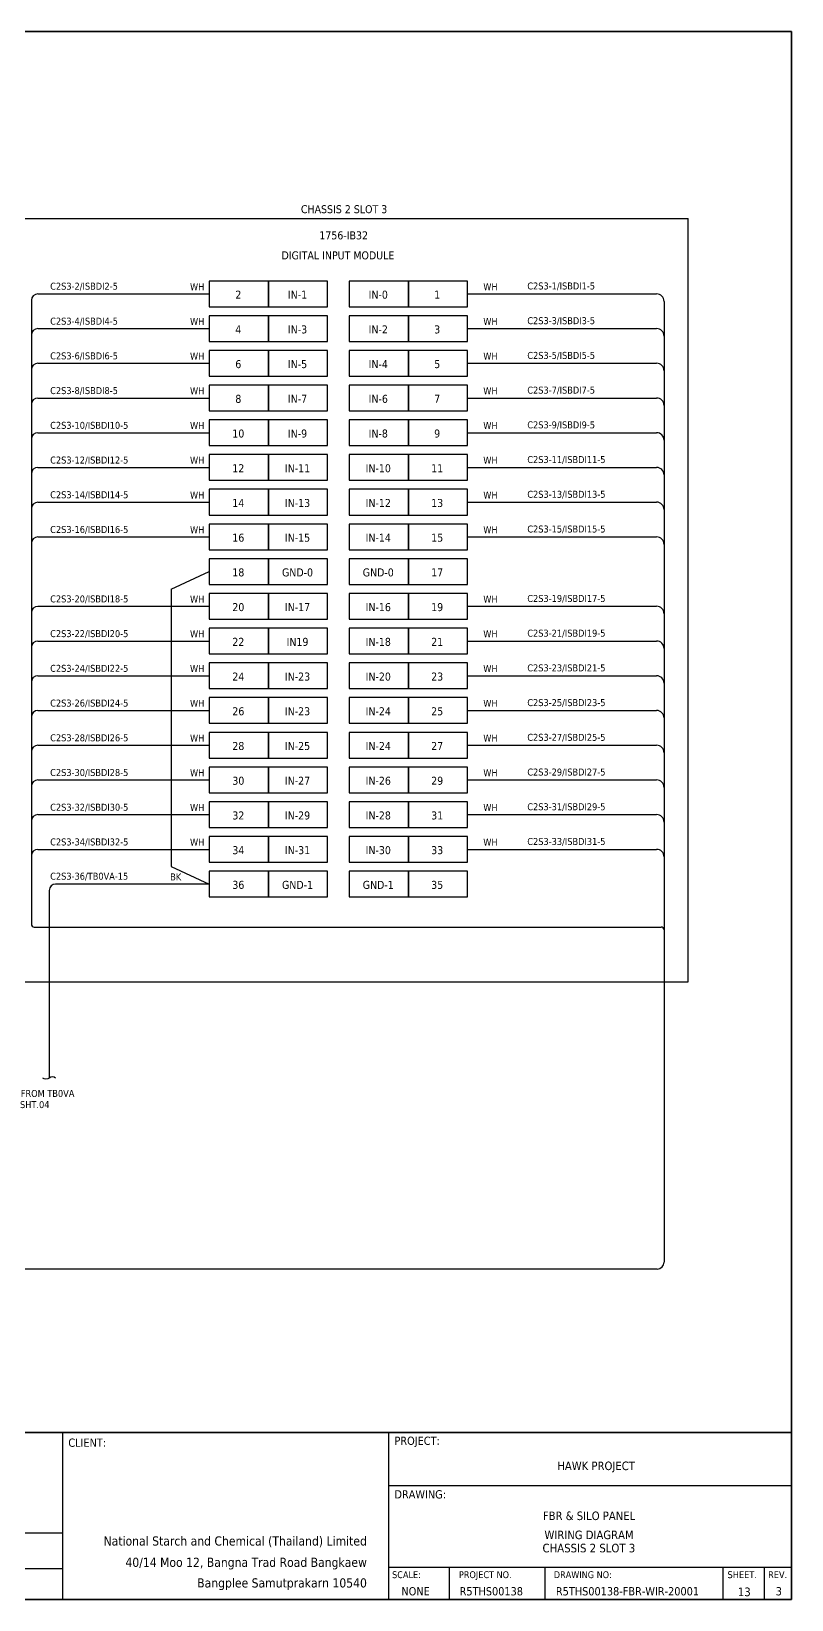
# Model space of a CAD drawing. Header units: millimetres. Extents: x 0 to 1792788, y -13 to 262234.
# Drawn here: x 745729 to 779049, y 92247 to 160934 of the extents above; entities that cross this region are included whole.
import ezdxf
from ezdxf.enums import TextEntityAlignment as Align

# ---------------------------------------------------------------- set-up
doc = ezdxf.new("R2010")
doc.units = ezdxf.units.MM
for name, color, linetype, lineweight in [('ASHADE', 7, 'Continuous', 25), ('GT_1', 9, 'Continuous', 25), ('HELPPOINT', 7, 'Continuous', 25), ('IE-CABLE', 1, 'Continuous', 25), ('IE-EQUIP', 253, 'Continuous', 25), ('IE-WIRE', 7, 'Continuous', 25), ('MEMBER', 7, 'Continuous', 25), ('TITLE_BOX', 7, 'Continuous', 25)]:
    doc.layers.add(name, color=color, linetype=linetype, lineweight=lineweight)
doc.styles.add('Tahoma', font='')
doc.styles.get('Tahoma').set_extended_font_data('Tahoma')

# ---------------------------------------------------------------- blocks, each defined once
blk = doc.blocks.new('TPA')
at = {"color": 4, "ltscale": 25.4}
for p, q in [((14388070, 12751057), (14388070, 12749437)), ((14392840, 12751057), (14392840, 12749437))]:
    blk.add_line(p, q, dxfattribs=at)
at = {"color": 4, "ltscale": 12.7}
for p, q in [((14401704, 12751057), (14401704, 12749437)), ((14401704, 12751057), (14401704, 12749437)), ((14403758, 12751057), (14403758, 12749437)), ((14403758, 12751057), (14403758, 12749437))]:
    blk.add_line(p, q, dxfattribs=at)
at = {"layer": 'GT_1', "color": 4, "ltscale": 25.4}
for p, q in [((14368833, 12749437), (14368833, 12757755)), ((14385061, 12749437), (14385061, 12757755)), ((14385061, 12749437), (14385061, 12757755)), ((14385061, 12749437), (14385061, 12757755)), ((14368833, 12752737), (14346116, 12752737)), ((14368833, 12750964), (14346116, 12750964)), ((14385061, 12751057), (14405128, 12751057))]:
    blk.add_line(p, q, dxfattribs=at)
at = {"layer": 'HELPPOINT', "color": 4, "lineweight": 35, "ltscale": 25.4}
for p, q in [((14292753, 12827491), (14405128, 12827491)), ((14292753, 12827491), (14405128, 12827491)), ((14405128, 12827491), (14405128, 12749437)), ((14405128, 12827491), (14405128, 12749437)), ((14405128, 12749437), (14292753, 12749437)), ((14405128, 12749437), (14292753, 12749437))]:
    blk.add_line(p, q, dxfattribs=at)
at = {"layer": 'HELPPOINT', "color": 4, "ltscale": 25.4}
for p, q in [((14385061, 12755112), (14405128, 12755112)), ((14385061, 12755112), (14405128, 12755112)), ((14385061, 12751057), (14405128, 12751057))]:
    blk.add_line(p, q, dxfattribs=at)
at = {"layer": 'MEMBER', "color": 4, "lineweight": 35, "ltscale": 25.4}
blk.add_line((14292753, 12757755), (14405128, 12757755), dxfattribs=at)
blk.add_line((14292753, 12757755), (14405128, 12757755), dxfattribs=at)
at = {"layer": 'MEMBER', "color": 4, "ltscale": 25.4}
for p, q in [((14385061, 12755112), (14405128, 12755112)), ((14385061, 12755112), (14405128, 12755112)), ((14385061, 12751057), (14405128, 12751057)), ((14385061, 12751057), (14405128, 12751057))]:
    blk.add_line(p, q, dxfattribs=at)
at = {"color": 4, "style": 'Tahoma'}
for s, p in [('HAWK PROJECT', (14395390, 12756097)), ('FBR & SILO PANEL', (14395038, 12753610)), ('WIRING DIAGRAM', (14395038, 12752660))]:
    blk.add_text(s, height=424.08, dxfattribs=at).set_placement(p, align=Align.MIDDLE_CENTER)
at = {"layer": 'GT_1', "color": 4, "style": 'Tahoma'}
for s, p in [('CLIENT:', (14369105, 12757043)), ('PROJECT:', (14385347, 12757139)), ('DRAWING:', (14385347, 12754472))]:
    blk.add_text(s, height=411.3, dxfattribs=at).set_placement(p)
at = {"layer": 'MEMBER', "color": 4, "style": 'Tahoma'}
for s, height, p in [('SCALE:', 342.8, (14385231, 12750507)), ('PROJECT NO.', 342.77, (14388558, 12750507)), ('DRAWING NO:', 342.77, (14393283, 12750507)), ('SHEET.', 346.5, (14401935, 12750507)), ('REV.', 346.5, (14403954, 12750507)), ('NONE', 410.8, (14385694, 12749649)), ('R5THS00138', 410.8, (14388593, 12749649)), ('R5THS00138-FBR-WIR-20001', 410.83, (14393388, 12749649))]:
    blk.add_text(s, height=height, dxfattribs=at).set_placement(p)
blk.add_text('3', height=411, dxfattribs=at).set_placement((14404490, 12749649), align=Align.CENTER)
at = {"layer": 'TITLE_BOX', "color": 7, "style": 'Tahoma'}
for s, p in [('National Starch and Chemical (Thailand) Limited', (14383976, 12752129)), ('40/14 Moo 12, Bangna Trad Road Bangkaew', (14383976, 12751067)), ('Bangplee Samutprakarn 10540', (14383976, 12750041))]:
    blk.add_text(s, height=457.2, dxfattribs=at).set_placement(p, align=Align.RIGHT)

msp = doc.modelspace()

# ---------------------------------------------------------------- linework, layer by layer
at = {"color": 4, "ltscale": 25.4}
for p, q in [((773458, 149109), (773458, 107031)), ((773153, 106727), (742946, 106727))]:
    msp.add_line(p, q, dxfattribs=at)
at = {"ltscale": 25.4}
for p, q in [((751862, 136502), (753529, 137272)), ((751862, 136502), (751862, 124355)), ((751862, 124355), (753529, 123587))]:
    msp.add_line(p, q, dxfattribs=at)
at = {"color": 7, "ltscale": 25.4}
msp.add_lwpolyline([(746793, 115092, 0.351), (746512, 115092, -0.351), (746230, 115092, 2.081666)], format="xyb", dxfattribs=at)
at = {"color": 4, "ltscale": 25.4}
msp.add_arc((773153, 107031), 305, 270, 0, dxfattribs=at)
at = {"layer": 'ASHADE', "color": 2, "linetype": 'Continuous', "ltscale": 4762.5}
for p, q in [((744394, 152738), (774510, 152738)), ((774510, 119309), (774510, 152738)), ((744394, 119309), (774510, 119309))]:
    msp.add_line(p, q, dxfattribs=at)
at = {"layer": 'IE-CABLE', "color": 4, "ltscale": 25.4}
for p, q in [((764847, 149437), (773130, 149437)), ((764847, 147916), (773130, 147916)), ((764847, 146396), (773130, 146396)), ((764847, 144875), (773130, 144875)), ((764847, 143355), (773130, 143355)), ((764847, 141834), (773130, 141834)), ((764847, 140313), (773130, 140313)), ((764847, 138793), (773130, 138793)), ((764847, 135752), (773130, 135752)), ((764847, 134231), (773130, 134231)), ((764847, 132710), (773130, 132710)), ((764847, 131190), (773130, 131190)), ((764847, 129669), (773130, 129669)), ((764847, 128149), (773130, 128149)), ((764847, 126628), (773130, 126628)), ((764847, 125107), (773130, 125107))]:
    msp.add_line(p, q, dxfattribs=at)
for centre in [(773130, 149109), (773130, 147589), (773130, 146068), (773130, 144547), (773130, 143027), (773130, 141506), (773130, 139985), (773130, 138465), (773130, 135424), (773130, 133903), (773130, 132382), (773130, 130862), (773130, 129341), (773130, 127821), (773130, 126300), (773130, 124779)]:
    msp.add_arc(centre, 328, 0, 90, dxfattribs=at)
at = {"layer": 'IE-EQUIP', "linetype": 'Continuous', "ltscale": 25.4}
for points in [[(753529, 148875), (756122, 148875), (756122, 149999), (753529, 149999)], [(756122, 148875), (758715, 148875), (758715, 149999), (756122, 149999)], [(759661, 148875), (762254, 148875), (762254, 149999), (759661, 149999)], [(762254, 148875), (764847, 148875), (764847, 149999), (762254, 149999)], [(753529, 147354), (756122, 147354), (756122, 148479), (753529, 148479)], [(756122, 147354), (758715, 147354), (758715, 148479), (756122, 148479)], [(759661, 147354), (762254, 147354), (762254, 148479), (759661, 148479)], [(762254, 147354), (764847, 147354), (764847, 148479), (762254, 148479)], [(753529, 145834), (756122, 145834), (756122, 146958), (753529, 146958)], [(756122, 145834), (758715, 145834), (758715, 146958), (756122, 146958)], [(759661, 145834), (762254, 145834), (762254, 146958), (759661, 146958)], [(762254, 145834), (764847, 145834), (764847, 146958), (762254, 146958)], [(753529, 144313), (756122, 144313), (756122, 145437), (753529, 145437)], [(756122, 144313), (758715, 144313), (758715, 145437), (756122, 145437)], [(759661, 144313), (762254, 144313), (762254, 145437), (759661, 145437)], [(762254, 144313), (764847, 144313), (764847, 145437), (762254, 145437)], [(753529, 142792), (756122, 142792), (756122, 143917), (753529, 143917)], [(756122, 142792), (758715, 142792), (758715, 143917), (756122, 143917)], [(759661, 142792), (762254, 142792), (762254, 143917), (759661, 143917)], [(762254, 142792), (764847, 142792), (764847, 143917), (762254, 143917)], [(753529, 141272), (756122, 141272), (756122, 142396), (753529, 142396)], [(756122, 141272), (758715, 141272), (758715, 142396), (756122, 142396)], [(759661, 141272), (762254, 141272), (762254, 142396), (759661, 142396)], [(762254, 141272), (764847, 141272), (764847, 142396), (762254, 142396)], [(753529, 139751), (756122, 139751), (756122, 140876), (753529, 140876)], [(756122, 139751), (758715, 139751), (758715, 140876), (756122, 140876)], [(759661, 139751), (762254, 139751), (762254, 140876), (759661, 140876)], [(762254, 139751), (764847, 139751), (764847, 140876), (762254, 140876)], [(753529, 138231), (756122, 138231), (756122, 139355), (753529, 139355)], [(756122, 138231), (758715, 138231), (758715, 139355), (756122, 139355)], [(759661, 138231), (762254, 138231), (762254, 139355), (759661, 139355)], [(762254, 138231), (764847, 138231), (764847, 139355), (762254, 139355)], [(753529, 136710), (756122, 136710), (756122, 137834), (753529, 137834)], [(756122, 136710), (758715, 136710), (758715, 137834), (756122, 137834)], [(759661, 136710), (762254, 136710), (762254, 137834), (759661, 137834)], [(762254, 136710), (764847, 136710), (764847, 137834), (762254, 137834)], [(753529, 135189), (756122, 135189), (756122, 136314), (753529, 136314)], [(756122, 135189), (758715, 135189), (758715, 136314), (756122, 136314)], [(759661, 135189), (762254, 135189), (762254, 136314), (759661, 136314)], [(762254, 135189), (764847, 135189), (764847, 136314), (762254, 136314)], [(753529, 133669), (756122, 133669), (756122, 134793), (753529, 134793)], [(756122, 133669), (758715, 133669), (758715, 134793), (756122, 134793)], [(759661, 133669), (762254, 133669), (762254, 134793), (759661, 134793)], [(762254, 133669), (764847, 133669), (764847, 134793), (762254, 134793)], [(753529, 132148), (756122, 132148), (756122, 133273), (753529, 133273)], [(756122, 132148), (758715, 132148), (758715, 133273), (756122, 133273)], [(759661, 132148), (762254, 132148), (762254, 133273), (759661, 133273)], [(762254, 132148), (764847, 132148), (764847, 133273), (762254, 133273)], [(753529, 130628), (756122, 130628), (756122, 131752), (753529, 131752)], [(756122, 130628), (758715, 130628), (758715, 131752), (756122, 131752)], [(759661, 130628), (762254, 130628), (762254, 131752), (759661, 131752)], [(762254, 130628), (764847, 130628), (764847, 131752), (762254, 131752)], [(753529, 129107), (756122, 129107), (756122, 130231), (753529, 130231)], [(756122, 129107), (758715, 129107), (758715, 130231), (756122, 130231)], [(759661, 129107), (762254, 129107), (762254, 130231), (759661, 130231)], [(762254, 129107), (764847, 129107), (764847, 130231), (762254, 130231)], [(753529, 127586), (756122, 127586), (756122, 128711), (753529, 128711)], [(756122, 127586), (758715, 127586), (758715, 128711), (756122, 128711)], [(759661, 127586), (762254, 127586), (762254, 128711), (759661, 128711)], [(762254, 127586), (764847, 127586), (764847, 128711), (762254, 128711)], [(753529, 126066), (756122, 126066), (756122, 127190), (753529, 127190)], [(756122, 126066), (758715, 126066), (758715, 127190), (756122, 127190)], [(759661, 126066), (762254, 126066), (762254, 127190), (759661, 127190)], [(762254, 126066), (764847, 126066), (764847, 127190), (762254, 127190)], [(753529, 124545), (756122, 124545), (756122, 125669), (753529, 125669)], [(756122, 124545), (758715, 124545), (758715, 125669), (756122, 125669)], [(759661, 124545), (762254, 124545), (762254, 125669), (759661, 125669)], [(762254, 124545), (764847, 124545), (764847, 125669), (762254, 125669)], [(753529, 123024), (756122, 123024), (756122, 124149), (753529, 124149)], [(756122, 123024), (758715, 123024), (758715, 124149), (756122, 124149)], [(759661, 123024), (762254, 123024), (762254, 124149), (759661, 124149)], [(762254, 123024), (764847, 123024), (764847, 124149), (762254, 124149)]]:
    msp.add_lwpolyline(points, close=True, dxfattribs=at)
at = {"layer": 'IE-WIRE', "color": 4, "ltscale": 25.4}
for p, q in [((745733, 149156), (745733, 121831)), ((746014, 149437), (753529, 149437)), ((746014, 147916), (753529, 147916)), ((746014, 146396), (753529, 146396)), ((746014, 144875), (753529, 144875)), ((746014, 143355), (753529, 143355)), ((746014, 141834), (753529, 141834)), ((746014, 140313), (753529, 140313)), ((746014, 138793), (753529, 138793)), ((746014, 135752), (753529, 135752)), ((746014, 134231), (753529, 134231)), ((746014, 132710), (753529, 132710)), ((746014, 131190), (753529, 131190)), ((746014, 129669), (753529, 129669)), ((746014, 128149), (753529, 128149)), ((746014, 126628), (753529, 126628)), ((746014, 125107), (753529, 125107)), ((745860, 121704), (773331, 121704))]:
    msp.add_line(p, q, dxfattribs=at)
at = {"layer": 'IE-WIRE', "color": 7, "ltscale": 25.4}
for p, q in [((746512, 123306), (746512, 115092)), ((753529, 123587), (746793, 123587))]:
    msp.add_line(p, q, dxfattribs=at)
at = {"layer": 'IE-WIRE', "color": 4, "ltscale": 25.4}
for centre, radius, start, end in [((746014, 149156), 281, 90, 180), ((746014, 147635), 281, 90, 180), ((746014, 146115), 281, 90, 180), ((746014, 144594), 281, 90, 180), ((746014, 143074), 281, 90, 180), ((746014, 141553), 281, 90, 180), ((746014, 140032), 281, 90, 180), ((746014, 138512), 281, 90, 180), ((746014, 135470), 281, 90, 180), ((746014, 133950), 281, 90, 180), ((746014, 132429), 281, 90, 180), ((746014, 130909), 281, 90, 180), ((746014, 129388), 281, 90, 180), ((746014, 127867), 281, 90, 180), ((746014, 126347), 281, 90, 180), ((746014, 124826), 281, 90, 180), ((745860, 121831), 127, 180, 270), ((773331, 121577), 127, 0, 90)]:
    msp.add_arc(centre, radius, start, end, dxfattribs=at)
at = {"layer": 'IE-WIRE', "color": 7, "ltscale": 25.4}
msp.add_arc((746793, 123306), 281, 90, 180, dxfattribs=at)

# ---------------------------------------------------------------- block references
at = {"xscale": 0.8800000000046566, "yscale": 0.8800000000046566, "zscale": 0.8800000000046566}
msp.add_blockref('TPA', (-11897464, -11127258), dxfattribs=at)

# ---------------------------------------------------------------- texts
at = {"color": 2, "style": 'Tahoma'}
for s, height, p in [('CHASSIS 2 SLOT 3', 350.52, (759434, 153145)), ('1756-IB32', 350.5, (759417, 151999)), ('DIGITAL INPUT MODULE', 350.52, (759164, 151123)), ('2', 351, (754800, 149402)), ('IN-1', 350.5, (757394, 149402)), ('IN-0', 350.5, (760932, 149402)), ('1', 351, (763514, 149402)), ('4', 351, (754800, 147881)), ('IN-3', 350.5, (757394, 147881)), ('IN-2', 350.5, (760932, 147881)), ('3', 351, (763514, 147881)), ('6', 351, (754800, 146361)), ('IN-5', 350.5, (757394, 146361)), ('IN-4', 350.5, (760932, 146361)), ('5', 351, (763514, 146361)), ('8', 351, (754800, 144840)), ('IN-7', 350.5, (757394, 144840)), ('IN-6', 350.5, (760932, 144840)), ('7', 351, (763514, 144840)), ('10', 350.5, (754800, 143320)), ('IN-9', 350.5, (757394, 143320)), ('IN-8', 350.5, (760932, 143320)), ('9', 351, (763514, 143320)), ('12', 350.5, (754800, 141799)), ('IN-11', 350.5, (757394, 141799)), ('IN-10', 350.5, (760932, 141799)), ('11', 350.5, (763514, 141799)), ('14', 350.5, (754800, 140278)), ('IN-13', 350.5, (757394, 140278)), ('IN-12', 350.5, (760932, 140278)), ('13', 350.5, (763514, 140278)), ('16', 350.5, (754800, 138758)), ('IN-15', 350.5, (757394, 138758)), ('IN-14', 350.5, (760932, 138758)), ('15', 350.5, (763514, 138758)), ('18', 350.5, (754800, 137237)), ('GND-0', 350.5, (757394, 137237)), ('GND-0', 350.5, (760932, 137237)), ('17', 350.5, (763514, 137237)), ('20', 350.5, (754800, 135717)), ('IN-17', 350.5, (757394, 135717)), ('IN-16', 350.5, (760932, 135717)), ('19', 350.5, (763514, 135717)), ('22', 350.5, (754800, 134196)), ('IN19', 350.5, (757394, 134196)), ('IN-18', 350.5, (760932, 134196)), ('21', 350.5, (763514, 134196)), ('24', 350.5, (754800, 132675)), ('IN-23', 350.5, (757394, 132675)), ('IN-20', 350.5, (760932, 132675)), ('23', 350.5, (763514, 132675)), ('26', 350.5, (754800, 131155)), ('IN-23', 350.5, (757394, 131155)), ('IN-24', 350.5, (760932, 131155)), ('25', 350.5, (763514, 131155)), ('28', 350.5, (754800, 129634)), ('IN-25', 350.5, (757394, 129634)), ('IN-24', 350.5, (760932, 129634)), ('27', 350.5, (763514, 129634)), ('30', 350.5, (754800, 128113)), ('IN-27', 350.5, (757394, 128113)), ('IN-26', 350.5, (760932, 128113)), ('29', 350.5, (763514, 128113)), ('32', 350.5, (754800, 126593)), ('IN-29', 350.5, (757394, 126593)), ('IN-28', 350.5, (760932, 126593)), ('31', 350.5, (763514, 126593)), ('34', 350.5, (754800, 125072)), ('IN-31', 350.5, (757394, 125072)), ('IN-30', 350.5, (760932, 125072)), ('33', 350.5, (763514, 125072)), ('36', 350.5, (754800, 123552)), ('GND-1', 350.5, (757394, 123552)), ('GND-1', 350.5, (760932, 123552)), ('35', 350.5, (763514, 123552))]:
    msp.add_text(s, height=height, dxfattribs=at).set_placement(p, align=Align.MIDDLE_CENTER)
at = {"color": 4, "style": 'Tahoma'}
for s, p in [('C2S3-2/ISBDI2-5', (746555, 149620)), ('WH', (752684, 149598)), ('WH', (765536, 149598)), ('C2S3-1/ISBDI1-5', (767464, 149630)), ('C2S3-4/ISBDI4-5', (746555, 148089)), ('WH', (752684, 148077)), ('WH', (765536, 148077)), ('C2S3-3/ISBDI3-5', (767464, 148109)), ('C2S3-6/ISBDI6-5', (746555, 146568)), ('WH', (752684, 146557)), ('WH', (765536, 146557)), ('C2S3-5/ISBDI5-5', (767464, 146589)), ('C2S3-8/ISBDI8-5', (746555, 145048)), ('WH', (752684, 145036)), ('WH', (765536, 145036)), ('C2S3-7/ISBDI7-5', (767464, 145068)), ('C2S3-10/ISBDI10-5', (746555, 143527)), ('WH', (752684, 143516)), ('WH', (765536, 143516)), ('C2S3-9/ISBDI9-5', (767464, 143547)), ('C2S3-12/ISBDI12-5', (746555, 142006)), ('WH', (752684, 141995)), ('WH', (765536, 141995)), ('C2S3-11/ISBDI11-5', (767464, 142027)), ('C2S3-13/ISBDI13-5', (767464, 140506)), ('C2S3-14/ISBDI14-5', (746555, 140486)), ('WH', (752684, 140474)), ('WH', (765536, 140474)), ('C2S3-16/ISBDI16-5', (746555, 138965)), ('WH', (752684, 138954)), ('WH', (765536, 138954)), ('C2S3-15/ISBDI15-5', (767464, 138985)), ('C2S3-20/ISBDI18-5', (746555, 135924)), ('WH', (752684, 135913)), ('WH', (765536, 135913)), ('C2S3-19/ISBDI17-5', (767464, 135944)), ('C2S3-22/ISBDI20-5', (746555, 134403)), ('WH', (752684, 134392)), ('WH', (765536, 134392)), ('C2S3-21/ISBDI19-5', (767464, 134424)), ('C2S3-24/ISBDI22-5', (746555, 132883)), ('WH', (752684, 132871)), ('WH', (765536, 132871)), ('C2S3-23/ISBDI21-5', (767464, 132903)), ('C2S3-26/ISBDI24-5', (746555, 131362)), ('WH', (752684, 131351)), ('WH', (765536, 131351)), ('C2S3-25/ISBDI23-5', (767464, 131382)), ('C2S3-28/ISBDI26-5', (746555, 129841)), ('WH', (752684, 129830)), ('WH', (765536, 129830)), ('C2S3-27/ISBDI25-5', (767464, 129862)), ('C2S3-30/ISBDI28-5', (746555, 128321)), ('WH', (752684, 128309)), ('WH', (765536, 128309)), ('C2S3-29/ISBDI27-5', (767464, 128341)), ('C2S3-32/ISBDI30-5', (746555, 126800)), ('WH', (752684, 126789)), ('WH', (765536, 126789)), ('C2S3-31/ISBDI29-5', (767464, 126821)), ('C2S3-34/ISBDI32-5', (746555, 125280)), ('WH', (752684, 125268)), ('WH', (765536, 125268)), ('C2S3-33/ISBDI31-5', (767464, 125300))]:
    msp.add_text(s, height=304.8, dxfattribs=at).set_placement(p)
at = {"color": 7, "style": 'Tahoma'}
for s, p in [('C2S3-36/TB0VA-15', (746555, 123779)), ('BK', (751815, 123748)), ('SHT.04', (745234, 113776)), ('FROM TB0VA', (745264, 114265))]:
    msp.add_text(s, height=304.8, dxfattribs=at).set_placement(p)
for s, height, p in [('CHASSIS 2 SLOT 3', 376.46, (770163, 94506)), ('13', 376.5, (776973, 92587))]:
    msp.add_text(s, height=height, dxfattribs=at).set_placement(p, align=Align.MIDDLE_CENTER)

doc.saveas('drawing.dxf')
